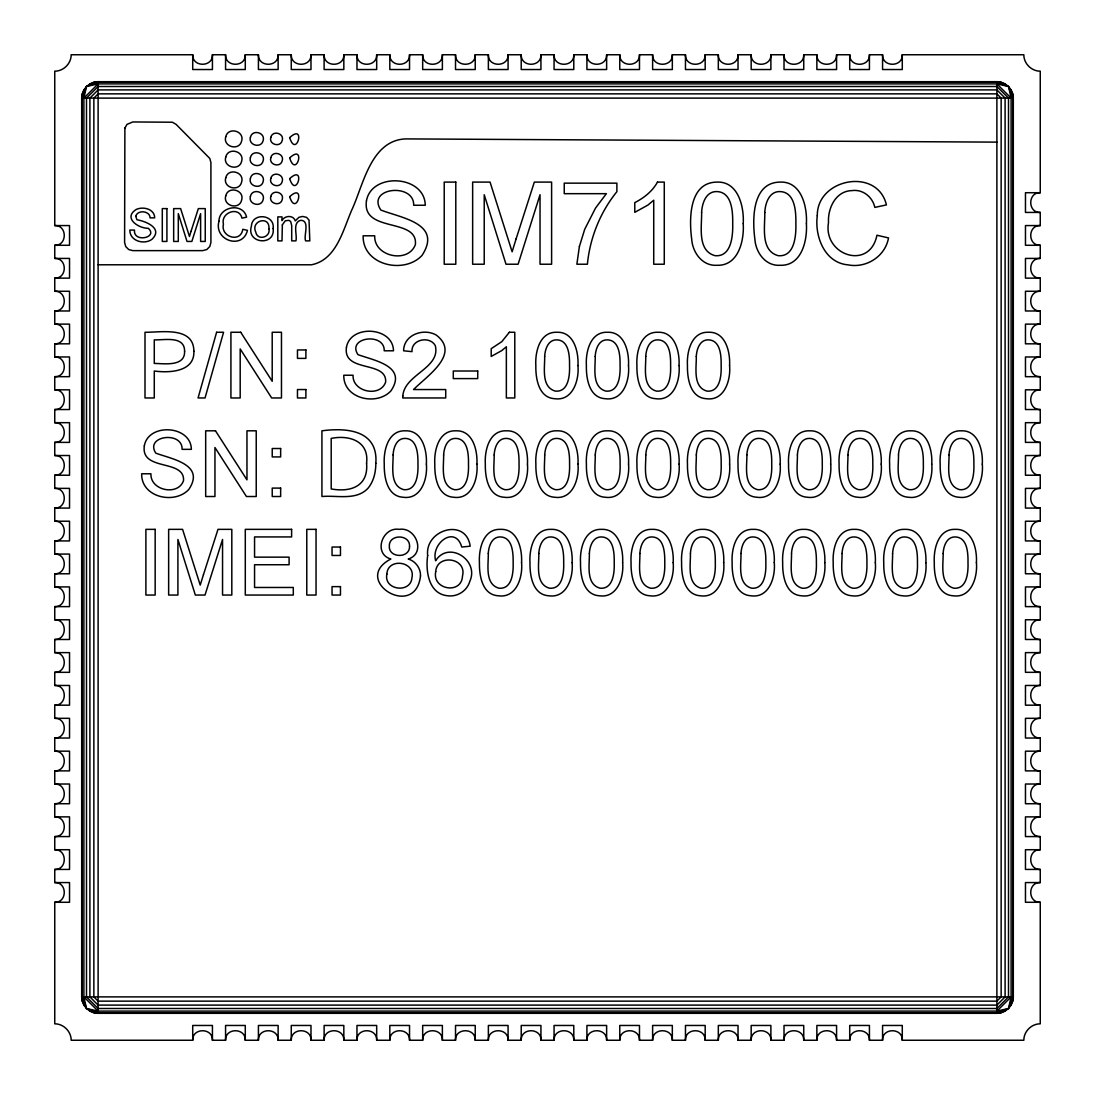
<?xml version="1.0" encoding="UTF-8"?>
<svg xmlns="http://www.w3.org/2000/svg" width="1095" height="1095" viewBox="0 0 1095 1095"><rect width="100%" height="100%" fill="white"/><g stroke="black" fill="none" stroke-linecap="round" stroke-linejoin="round"><path stroke-width="1.5" d="M81.687 98.112C81.632 89.325 89.325 81.632 98.112 81.687L996.888 81.687C1005.675 81.632 1013.368 89.325 1013.313 98.112L1013.313 996.888C1013.368 1005.675 1005.675 1013.368 996.888 1013.313L98.112 1013.313C89.325 1013.368 81.632 1005.675 81.687 996.888L81.687 98.112L1013.313 98.112M212.43 54.75C212.909 67.411 192.241 67.411 192.72 54.75L71.175 54.75C71.23 63.537 63.537 71.23 54.75 71.175L54.75 225.57C67.411 225.091 67.411 245.759 54.75 245.28L54.75 258.42C67.411 257.941 67.411 278.609 54.75 278.13L54.75 291.27C67.411 290.791 67.411 311.459 54.75 310.98L54.75 324.12C67.411 323.641 67.411 344.309 54.75 343.83L54.75 356.97C67.411 356.491 67.411 377.159 54.75 376.68L54.75 389.82C67.411 389.341 67.411 410.009 54.75 409.53L54.75 422.67C67.411 422.191 67.411 442.859 54.75 442.38L54.75 455.52C67.411 455.041 67.411 475.709 54.75 475.23L54.75 488.37C67.411 487.891 67.411 508.559 54.75 508.08L54.75 521.22C67.411 520.741 67.411 541.409 54.75 540.93L54.75 554.07C67.411 553.591 67.411 574.259 54.75 573.78L54.75 586.92C67.411 586.441 67.411 607.109 54.75 606.63L54.75 619.77C67.411 619.291 67.411 639.959 54.75 639.48L54.75 652.62C67.411 652.141 67.411 672.809 54.75 672.33L54.75 685.47C67.411 684.991 67.411 705.659 54.75 705.18L54.75 718.32C67.411 717.841 67.411 738.509 54.75 738.03L54.75 751.17C67.411 750.691 67.411 771.359 54.75 770.88L54.75 784.02C67.411 783.541 67.411 804.209 54.75 803.73L54.75 816.87C67.411 816.391 67.411 837.059 54.75 836.58L54.75 849.72C67.411 849.241 67.411 869.909 54.75 869.43L54.75 882.57C67.411 882.091 67.411 902.759 54.75 902.28L54.75 1023.825C63.537 1023.77 71.23 1031.463 71.175 1040.25L192.72 1040.25C192.241 1027.589 212.909 1027.589 212.43 1040.25L225.57 1040.25C225.091 1027.589 245.759 1027.589 245.28 1040.25L258.42 1040.25C257.941 1027.589 278.609 1027.589 278.13 1040.25L291.27 1040.25C290.791 1027.589 311.459 1027.589 310.98 1040.25L324.12 1040.25C323.641 1027.589 344.309 1027.589 343.83 1040.25L356.97 1040.25C356.491 1027.589 377.159 1027.589 376.68 1040.25L389.82 1040.25C389.341 1027.589 410.009 1027.589 409.53 1040.25L422.67 1040.25C422.191 1027.589 442.859 1027.589 442.38 1040.25L455.52 1040.25C455.041 1027.589 475.709 1027.589 475.23 1040.25L488.37 1040.25C487.891 1027.589 508.559 1027.589 508.08 1040.25L521.22 1040.25C520.741 1027.589 541.409 1027.589 540.93 1040.25L554.07 1040.25C553.591 1027.589 574.259 1027.589 573.78 1040.25L586.92 1040.25C586.441 1027.589 607.109 1027.589 606.63 1040.25L619.77 1040.25C619.291 1027.589 639.959 1027.589 639.48 1040.25L652.62 1040.25C652.141 1027.589 672.809 1027.589 672.33 1040.25L685.47 1040.25C684.991 1027.589 705.659 1027.589 705.18 1040.25L718.32 1040.25C717.841 1027.589 738.509 1027.589 738.03 1040.25L751.17 1040.25C750.691 1027.589 771.359 1027.589 770.88 1040.25L784.02 1040.25C783.541 1027.589 804.209 1027.589 803.73 1040.25L816.87 1040.25C816.391 1027.589 837.059 1027.589 836.58 1040.25L849.72 1040.25C849.241 1027.589 869.909 1027.589 869.43 1040.25L882.57 1040.25C882.091 1027.589 902.759 1027.589 902.28 1040.25L1023.825 1040.25C1023.77 1031.463 1031.463 1023.77 1040.25 1023.825L1040.25 902.28C1027.589 902.759 1027.589 882.091 1040.25 882.57L1040.25 869.43C1027.589 869.909 1027.589 849.241 1040.25 849.72L1040.25 836.58C1027.589 837.059 1027.589 816.391 1040.25 816.87L1040.25 803.73C1027.589 804.209 1027.589 783.541 1040.25 784.02L1040.25 770.88C1027.589 771.359 1027.589 750.691 1040.25 751.17L1040.25 738.03C1027.589 738.509 1027.589 717.841 1040.25 718.32L1040.25 705.18C1027.589 705.659 1027.589 684.991 1040.25 685.47L1040.25 672.33C1027.589 672.809 1027.589 652.141 1040.25 652.62L1040.25 639.48C1027.589 639.959 1027.589 619.291 1040.25 619.77L1040.25 606.63C1027.589 607.109 1027.589 586.441 1040.25 586.92L1040.25 573.78C1027.589 574.259 1027.589 553.591 1040.25 554.07L1040.25 540.93C1027.589 541.409 1027.589 520.741 1040.25 521.22L1040.25 508.08C1027.589 508.559 1027.589 487.891 1040.25 488.37L1040.25 475.23C1027.589 475.709 1027.589 455.041 1040.25 455.52L1040.25 442.38C1027.589 442.859 1027.589 422.191 1040.25 422.67L1040.25 409.53C1027.589 410.009 1027.589 389.341 1040.25 389.82L1040.25 376.68C1027.589 377.159 1027.589 356.491 1040.25 356.97L1040.25 343.83C1027.589 344.309 1027.589 323.641 1040.25 324.12L1040.25 310.98C1027.589 311.459 1027.589 290.791 1040.25 291.27L1040.25 278.13C1027.589 278.609 1027.589 257.941 1040.25 258.42L1040.25 245.28C1027.589 245.759 1027.589 225.091 1040.25 225.57L1040.25 212.43C1027.589 212.909 1027.589 192.241 1040.25 192.72L1040.25 71.175C1031.463 71.23 1023.77 63.537 1023.825 54.75L902.28 54.75C902.759 67.411 882.091 67.411 882.57 54.75L869.43 54.75C869.909 67.411 849.241 67.411 849.72 54.75L836.58 54.75C837.059 67.411 816.391 67.411 816.87 54.75L803.73 54.75C804.209 67.411 783.541 67.411 784.02 54.75L770.88 54.75C771.359 67.411 750.691 67.411 751.17 54.75L738.03 54.75C738.509 67.411 717.841 67.411 718.32 54.75L705.18 54.75C705.659 67.411 684.991 67.411 685.47 54.75L672.33 54.75C672.809 67.411 652.141 67.411 652.62 54.75L639.48 54.75C639.959 67.411 619.291 67.411 619.77 54.75L606.63 54.75C607.109 67.411 586.441 67.411 586.92 54.75L573.78 54.75C574.259 67.411 553.591 67.411 554.07 54.75L540.93 54.75C541.409 67.411 520.741 67.411 521.22 54.75L508.08 54.75C508.559 67.411 487.891 67.411 488.37 54.75L475.23 54.75C475.709 67.411 455.041 67.411 455.52 54.75L442.38 54.75C442.859 67.411 422.191 67.411 422.67 54.75L409.53 54.75C410.009 67.411 389.341 67.411 389.82 54.75L376.68 54.75C377.159 67.411 356.491 67.411 356.97 54.75L343.83 54.75C344.309 67.411 323.641 67.411 324.12 54.75L310.98 54.75C311.459 67.411 290.791 67.411 291.27 54.75L278.13 54.75C278.609 67.411 257.941 67.411 258.42 54.75L245.28 54.75C245.759 67.411 225.091 67.411 225.57 54.75L212.43 54.75L212.43 69.532L192.72 69.532L192.72 54.75M83.891 89.9L82.248 98.112L86.491 86.491L98.112 82.248L89.9 83.891M1011.109 1005.101L1012.752 996.888L1008.509 1008.509L996.888 1012.752L1005.101 1011.109M89.9 1011.109L98.112 1012.752L86.491 1008.509L83.891 996.888L83.891 98.112L86.491 86.491L98.112 83.891L996.888 83.891L1008.509 86.491L1012.752 98.112L1011.109 89.9M1005.101 83.891L996.888 82.248L1008.509 86.491L1011.109 98.112L1011.109 996.888L1008.509 1008.509L996.888 1011.109L98.112 1011.109L86.491 1008.509L82.248 996.888L83.891 1005.101M83.891 98.112L98.112 83.891M996.888 1011.109L1011.109 996.888M93.855 82.248L1001.145 82.248M1040.25 192.72L1025.467 192.72L1025.467 212.43L1040.25 212.43M54.75 225.57L69.532 225.57L69.532 245.28L54.75 245.28M1040.25 225.57L1025.467 225.57L1025.467 245.28L1040.25 245.28M54.75 258.42L69.532 258.42L69.532 278.13L54.75 278.13M1040.25 258.42L1025.467 258.42L1025.467 278.13L1040.25 278.13M98.112 264.785L311.445 264.785C336.712 259.871 343.118 229.512 352.001 209.501C363.403 184.822 370.89 140.42 405.561 138.901L996.888 142.131M54.75 291.27L69.532 291.27L69.532 310.98L54.75 310.98M1040.25 291.27L1025.467 291.27L1025.467 310.98L1040.25 310.98M54.75 324.12L69.532 324.12L69.532 343.83L54.75 343.83M1040.25 324.12L1025.467 324.12L1025.467 343.83L1040.25 343.83M54.75 356.97L69.532 356.97L69.532 376.68L54.75 376.68M1040.25 356.97L1025.467 356.97L1025.467 376.68L1040.25 376.68M54.75 389.82L69.532 389.82L69.532 409.53L54.75 409.53M1040.25 389.82L1025.467 389.82L1025.467 409.53L1040.25 409.53M54.75 422.67L69.532 422.67L69.532 442.38L54.75 442.38M1040.25 422.67L1025.467 422.67L1025.467 442.38L1040.25 442.38M54.75 455.52L69.532 455.52L69.532 475.23L54.75 475.23M1040.25 455.52L1025.467 455.52L1025.467 475.23L1040.25 475.23M54.75 488.37L69.532 488.37L69.532 508.08L54.75 508.08M1040.25 488.37L1025.467 488.37L1025.467 508.08L1040.25 508.08M54.75 521.22L69.532 521.22L69.532 540.93L54.75 540.93M1040.25 521.22L1025.467 521.22L1025.467 540.93L1040.25 540.93M54.75 554.07L69.532 554.07L69.532 573.78L54.75 573.78M1040.25 554.07L1025.467 554.07L1025.467 573.78L1040.25 573.78M54.75 586.92L69.532 586.92L69.532 606.63L54.75 606.63M1040.25 586.92L1025.467 586.92L1025.467 606.63L1040.25 606.63M54.75 619.77L69.532 619.77L69.532 639.48L54.75 639.48M1040.25 619.77L1025.467 619.77L1025.467 639.48L1040.25 639.48M54.75 652.62L69.532 652.62L69.532 672.33L54.75 672.33M1040.25 652.62L1025.467 652.62L1025.467 672.33L1040.25 672.33M54.75 685.47L69.532 685.47L69.532 705.18L54.75 705.18M1040.25 685.47L1025.467 685.47L1025.467 705.18L1040.25 705.18M54.75 718.32L69.532 718.32L69.532 738.03L54.75 738.03M1040.25 718.32L1025.467 718.32L1025.467 738.03L1040.25 738.03M54.75 751.17L69.532 751.17L69.532 770.88L54.75 770.88M1040.25 751.17L1025.467 751.17L1025.467 770.88L1040.25 770.88M54.75 784.02L69.532 784.02L69.532 803.73L54.75 803.73M1040.25 784.02L1025.467 784.02L1025.467 803.73L1040.25 803.73M54.75 816.87L69.532 816.87L69.532 836.58L54.75 836.58M1040.25 816.87L1025.467 816.87L1025.467 836.58L1040.25 836.58M54.75 849.72L69.532 849.72L69.532 869.43L54.75 869.43M1040.25 849.72L1025.467 849.72L1025.467 869.43L1040.25 869.43M54.75 882.57L69.532 882.57L69.532 902.28L54.75 902.28M1040.25 882.57L1025.467 882.57L1025.467 902.28L1040.25 902.28M81.687 996.888L1013.313 996.888M93.855 1012.752L1001.145 1012.752M996.888 83.891L1011.109 98.112M83.891 996.888L98.112 1011.109M1012.752 93.855L1012.752 1001.145M996.888 81.687L996.888 1013.313M902.28 54.75L902.28 69.532L882.57 69.532L882.57 54.75M902.28 1040.25L902.28 1025.467L882.57 1025.467L882.57 1040.25M869.43 54.75L869.43 69.532L849.72 69.532L849.72 54.75M869.43 1040.25L869.43 1025.467L849.72 1025.467L849.72 1040.25M836.58 54.75L836.58 69.532L816.87 69.532L816.87 54.75M836.58 1040.25L836.58 1025.467L816.87 1025.467L816.87 1040.25M803.73 54.75L803.73 69.532L784.02 69.532L784.02 54.75M803.73 1040.25L803.73 1025.467L784.02 1025.467L784.02 1040.25M770.88 54.75L770.88 69.532L751.17 69.532L751.17 54.75M770.88 1040.25L770.88 1025.467L751.17 1025.467L751.17 1040.25M738.03 54.75L738.03 69.532L718.32 69.532L718.32 54.75M738.03 1040.25L738.03 1025.467L718.32 1025.467L718.32 1040.25M705.18 54.75L705.18 69.532L685.47 69.532L685.47 54.75M705.18 1040.25L705.18 1025.467L685.47 1025.467L685.47 1040.25M672.33 54.75L672.33 69.532L652.62 69.532L652.62 54.75M672.33 1040.25L672.33 1025.467L652.62 1025.467L652.62 1040.25M639.48 54.75L639.48 69.532L619.77 69.532L619.77 54.75M639.48 1040.25L639.48 1025.467L619.77 1025.467L619.77 1040.25M606.63 54.75L606.63 69.532L586.92 69.532L586.92 54.75M606.63 1040.25L606.63 1025.467L586.92 1025.467L586.92 1040.25M573.78 54.75L573.78 69.532L554.07 69.532L554.07 54.75M573.78 1040.25L573.78 1025.467L554.07 1025.467L554.07 1040.25M540.93 54.75L540.93 69.532L521.22 69.532L521.22 54.75M540.93 1040.25L540.93 1025.467L521.22 1025.467L521.22 1040.25M508.08 54.75L508.08 69.532L488.37 69.532L488.37 54.75M508.08 1040.25L508.08 1025.467L488.37 1025.467L488.37 1040.25M475.23 54.75L475.23 69.532L455.52 69.532L455.52 54.75M475.23 1040.25L475.23 1025.467L455.52 1025.467L455.52 1040.25M442.38 54.75L442.38 69.532L422.67 69.532L422.67 54.75M442.38 1040.25L442.38 1025.467L422.67 1025.467L422.67 1040.25M409.53 54.75L409.53 69.532L389.82 69.532L389.82 54.75M409.53 1040.25L409.53 1025.467L389.82 1025.467L389.82 1040.25M376.68 54.75L376.68 69.532L356.97 69.532L356.97 54.75M376.68 1040.25L376.68 1025.467L356.97 1025.467L356.97 1040.25M343.83 54.75L343.83 69.532L324.12 69.532L324.12 54.75M343.83 1040.25L343.83 1025.467L324.12 1025.467L324.12 1040.25M310.98 54.75L310.98 69.532L291.27 69.532L291.27 54.75M310.98 1040.25L310.98 1025.467L291.27 1025.467L291.27 1040.25M278.13 54.75L278.13 69.532L258.42 69.532L258.42 54.75M278.13 1040.25L278.13 1025.467L258.42 1025.467L258.42 1040.25M245.28 54.75L245.28 69.532L225.57 69.532L225.57 54.75M245.28 1040.25L245.28 1025.467L225.57 1025.467L225.57 1040.25M212.43 1040.25L212.43 1025.467L192.72 1025.467L192.72 1040.25M98.112 81.687L98.112 1013.313M82.248 93.855L82.248 1001.145M402.823 395.993L402.755 397.964L445.72 397.964L445.72 389.546L413.582 389.546C426.461 376.269 461.091 354.123 436.316 335.111C423.751 327.747 403.644 334.632 403.603 350.797L412.021 351.646C411.022 339.245 429.883 335.549 435.304 345.678C440.833 368.317 404.274 374.353 402.823 395.993M273.12 228.54C275.516 246.498 245.937 243.843 251.398 226.2C252.014 212.184 275.228 214.333 273.12 228.54M268.918 228.732C270.93 237.245 257.503 241.228 255.792 232.181C250.29 220.533 270.068 215.167 268.918 228.732M366.565 463.171C368.659 485.879 351.153 492.599 331.196 488.945L331.196 438.397C349.182 434.742 369.343 441.08 366.565 463.171M375.831 463.308C375.818 472.054 373.778 481.17 368.153 488.069C356.587 500.88 336.904 495.118 321.93 496.514L321.93 430.814C346.828 427.529 378.268 430.13 375.831 463.308M386.863 574.122C383.496 590.246 410.693 593.723 411.939 577.79C415.785 561.16 387.616 557.355 386.863 574.122M393.105 454.945C393.338 466.224 389.341 485.674 403.781 489.67C417.113 490.861 418.276 473.601 417.948 464.088C418.057 455.191 417.674 438.78 405.218 438.397C396.527 438.164 393.433 447.882 393.105 454.945M409.544 546.35C409.995 558.601 388.424 558.368 389.327 545.967C389.081 533.84 410.187 534.114 409.544 546.35M435.714 571.699C431.936 589.822 461.707 594.818 462.487 576.011C467.223 557.67 436.85 553.55 435.714 571.699M443.639 454.945C443.886 466.224 439.889 485.674 454.329 489.67C467.647 490.861 468.824 473.601 468.482 464.088C468.605 455.191 468.208 438.78 455.766 438.397C447.061 438.164 443.981 447.882 443.639 454.945M488.288 553.481C488.534 564.746 484.537 584.196 498.978 588.207C512.309 589.397 513.473 572.137 513.144 562.625C513.254 553.728 512.857 537.317 500.415 536.933C491.71 536.687 488.63 546.405 488.288 553.481M494.173 454.945C494.42 466.224 490.423 485.674 504.863 489.67C518.195 490.861 519.358 473.601 519.03 464.088C519.139 455.191 518.743 438.78 506.301 438.397C497.595 438.164 494.516 447.882 494.173 454.945M544.68 356.395C544.927 367.66 540.93 387.11 555.37 391.12C568.702 392.311 569.865 375.051 569.537 365.538C569.646 356.642 569.249 340.23 556.808 339.847C548.102 339.601 545.023 349.332 544.68 356.395M538.822 553.481C539.068 564.746 535.072 584.196 549.512 588.207C562.844 589.397 564.007 572.137 563.679 562.625C563.788 553.728 563.405 537.317 550.949 536.933C542.258 536.687 539.164 546.405 538.822 553.481M544.708 454.945C544.954 466.224 540.957 485.674 555.398 489.67C568.729 490.861 569.893 473.601 569.564 464.088C569.674 455.191 569.29 438.78 556.835 438.397C548.13 438.164 545.05 447.882 544.708 454.945M595.215 356.395C595.461 367.66 591.464 387.11 605.905 391.12C619.236 392.311 620.4 375.051 620.071 365.538C620.181 356.642 619.797 340.23 607.342 339.847C598.636 339.601 595.557 349.332 595.215 356.395M589.37 553.481C589.616 564.746 585.62 584.196 600.06 588.207C613.378 589.397 614.555 572.137 614.213 562.625C614.336 553.728 613.939 537.317 601.497 536.933C592.792 536.687 589.712 546.405 589.37 553.481M595.256 454.945C595.502 466.224 591.492 485.674 605.946 489.67C619.264 490.861 620.441 473.601 620.098 464.088C620.208 455.191 619.825 438.78 607.383 438.397C598.678 438.164 595.584 447.882 595.256 454.945M645.763 356.395C645.995 367.66 641.999 387.11 656.452 391.12C669.77 392.311 670.948 375.051 670.605 365.538C670.715 356.642 670.332 340.23 657.89 339.847C649.184 339.601 646.091 349.332 645.763 356.395M639.904 553.481C640.151 564.746 636.154 584.196 650.594 588.207C663.926 589.397 665.089 572.137 664.761 562.625C664.87 553.728 664.473 537.317 652.031 536.933C643.326 536.687 640.246 546.405 639.904 553.481M645.79 454.945C646.036 466.224 642.04 485.674 656.48 489.67C669.798 490.861 670.975 473.601 670.646 464.088C670.756 455.191 670.359 438.78 657.917 438.397C649.212 438.164 646.132 447.882 645.79 454.945M701.621 212.444C701.922 226.487 696.995 250.7 714.994 255.669C731.569 257.27 732.993 235.48 732.706 223.695C732.842 212.567 732.35 192.049 716.787 191.57C705.837 191.283 702.032 203.574 701.621 212.444M696.297 356.395C696.543 367.66 692.546 387.11 706.987 391.12C720.305 392.311 721.482 375.051 721.153 365.538C721.263 356.642 720.866 340.23 708.424 339.847C699.719 339.601 696.639 349.332 696.297 356.395M690.439 553.481C690.685 564.746 686.688 584.196 701.128 588.207C714.46 589.397 715.624 572.137 715.295 562.625C715.405 553.728 715.021 537.317 702.566 536.933C693.86 536.687 690.781 546.405 690.439 553.481M696.324 454.945C696.571 466.224 692.574 485.674 707.014 489.67C720.346 490.861 721.509 473.601 721.181 464.088C721.29 455.191 720.907 438.78 708.451 438.397C699.746 438.164 696.666 447.882 696.324 454.945M740.986 553.481C741.219 564.746 737.222 584.196 751.676 588.207C764.994 589.397 766.171 572.137 765.829 562.625C765.939 553.728 765.556 537.317 753.114 536.933C744.408 536.687 741.315 546.405 740.986 553.481M746.872 454.945C747.105 466.224 743.108 485.674 757.548 489.67C770.88 490.861 772.057 473.601 771.715 464.088C771.824 455.191 771.441 438.78 758.986 438.397C750.294 438.164 747.201 447.882 746.872 454.945M764.789 212.444C765.104 226.487 760.176 250.7 778.162 255.669C794.751 257.27 796.161 235.48 795.873 223.695C796.01 212.567 795.518 192.049 779.968 191.57C769.005 191.283 765.2 203.574 764.789 212.444M791.521 553.481C791.767 564.746 787.77 584.196 802.211 588.207C815.529 589.397 816.706 572.137 816.377 562.625C816.487 553.728 816.09 537.317 803.648 536.933C794.943 536.687 791.863 546.405 791.521 553.481M797.406 454.945C797.653 466.224 793.656 485.674 808.096 489.67C821.414 490.861 822.591 473.601 822.263 464.088C822.372 455.191 821.975 438.78 809.534 438.397C800.828 438.164 797.749 447.882 797.406 454.945M842.055 553.481C842.301 564.746 838.305 584.196 852.745 588.207C866.077 589.397 867.24 572.137 866.911 562.625C867.021 553.728 866.638 537.317 854.182 536.933C845.477 536.687 842.397 546.405 842.055 553.481M847.941 454.945C848.187 466.224 844.19 485.674 858.631 489.67C871.962 490.861 873.126 473.601 872.797 464.088C872.907 455.191 872.523 438.78 860.068 438.397C851.362 438.164 848.283 447.882 847.941 454.945M892.603 553.481C892.836 564.746 888.839 584.196 903.279 588.207C916.611 589.397 917.788 572.137 917.446 562.625C917.555 553.728 917.172 537.317 904.716 536.933C896.025 536.687 892.931 546.405 892.603 553.481M898.489 454.945C898.721 466.224 894.724 485.674 909.165 489.67C922.496 490.861 923.674 473.601 923.331 464.088C923.441 455.191 923.058 438.78 910.602 438.397C901.91 438.164 898.817 447.882 898.489 454.945M943.137 553.481C943.384 564.746 939.387 584.196 953.827 588.207C967.145 589.397 968.322 572.137 967.994 562.625C968.103 553.728 967.706 537.317 955.264 536.933C946.559 536.687 943.479 546.419 943.137 553.481M949.023 454.945C949.269 466.224 945.272 485.674 959.713 489.67C973.031 490.861 974.208 473.601 973.879 464.088C973.989 455.191 973.592 438.78 961.15 438.397C952.445 438.164 949.365 447.882 949.023 454.945M426.379 464.116C427.748 478.501 421.301 499.867 403.083 497.253C386.918 496.281 383.989 476.845 384.263 464.116C383.401 450.592 388.095 430.143 405.314 430.814C422.451 430.075 427.159 450.675 426.379 464.116M476.914 464.116C478.282 478.501 471.836 499.867 453.617 497.253C437.466 496.281 434.523 476.845 434.797 464.116C433.935 450.592 438.643 430.143 455.849 430.814C472.985 430.075 477.694 450.675 476.914 464.116M521.562 562.652C522.945 577.038 516.484 598.404 498.266 595.789C482.115 594.804 479.172 575.381 479.446 562.652C478.597 549.115 483.292 528.68 500.511 529.35C517.648 528.611 522.356 549.197 521.562 562.652M527.448 464.116C528.817 478.501 522.37 499.867 504.152 497.253C488 496.281 485.058 476.845 485.331 464.116C484.483 450.592 489.178 430.143 506.396 430.814C523.533 430.075 528.242 450.675 527.448 464.116M577.955 365.566C579.323 379.951 572.877 401.317 554.659 398.703C538.507 397.718 535.564 378.295 535.838 365.566C534.99 352.029 539.684 331.593 556.903 332.264C574.04 331.525 578.749 352.111 577.955 365.566M572.11 562.652C573.479 577.038 567.032 598.404 548.814 595.789C532.649 594.804 529.72 575.381 529.994 562.652C529.131 549.115 533.826 528.68 551.045 529.35C568.182 528.611 572.89 549.197 572.11 562.652M577.982 464.116C579.364 478.501 572.918 499.867 554.7 497.253C538.535 496.281 535.606 476.845 535.879 464.116C535.017 450.592 539.712 430.143 556.931 430.814C574.067 430.075 578.776 450.675 577.982 464.116M628.489 365.566C629.871 379.951 623.425 401.317 605.207 398.703C589.042 397.718 586.112 378.295 586.386 365.566C585.524 352.029 590.219 331.593 607.438 332.264C624.574 331.525 629.283 352.111 628.489 365.566M622.644 562.652C624.013 577.038 617.566 598.404 599.348 595.789C583.197 594.804 580.254 575.381 580.528 562.652C579.666 549.115 584.374 528.68 601.579 529.35C618.716 528.611 623.425 549.197 622.644 562.652M628.53 464.116C629.899 478.501 623.452 499.867 605.234 497.253C589.083 496.281 586.14 476.845 586.414 464.116C585.551 450.592 590.26 430.143 607.465 430.814C624.602 430.075 629.31 450.675 628.53 464.116M679.037 365.566C680.406 379.951 673.959 401.317 655.741 398.703C639.589 397.718 636.647 378.295 636.92 365.566C636.058 352.029 640.767 331.593 657.972 332.264C675.109 331.525 679.817 352.111 679.037 365.566M673.179 562.652C674.547 577.038 668.101 598.404 649.882 595.789C633.731 594.804 630.788 575.381 631.062 562.652C630.214 549.115 634.908 528.68 652.127 529.35C669.264 528.611 673.972 549.197 673.179 562.652M679.064 464.116C680.433 478.501 673.986 499.867 655.768 497.253C639.617 496.281 636.674 476.845 636.948 464.116C636.099 450.592 640.794 430.143 658.013 430.814C675.136 430.075 679.858 450.675 679.064 464.116M729.571 365.566C730.94 379.951 724.493 401.317 706.275 398.703C690.124 397.718 687.181 378.295 687.455 365.566C686.606 352.029 691.301 331.593 708.52 332.264C725.643 331.525 730.365 352.111 729.571 365.566M723.713 562.652C725.095 577.038 718.648 598.404 700.43 595.789C684.265 594.804 681.336 575.381 681.61 562.652C680.748 549.115 685.443 528.68 702.661 529.35C719.798 528.611 724.507 549.197 723.713 562.652M729.598 464.116C730.981 478.501 724.534 499.867 706.302 497.253C690.151 496.281 687.222 476.845 687.482 464.116C686.633 450.592 691.328 430.143 708.547 430.814C725.684 430.075 730.392 450.675 729.598 464.116M774.261 562.652C775.63 577.038 769.183 598.404 750.965 595.789C734.813 594.804 731.871 575.381 732.144 562.652C731.282 549.115 735.991 528.68 753.196 529.35C770.332 528.611 775.041 549.197 774.261 562.652M780.146 464.116C781.515 478.501 775.068 499.867 756.85 497.253C740.699 496.281 737.756 476.845 738.03 464.116C737.168 450.592 741.876 430.143 759.081 430.814C776.218 430.075 780.927 450.675 780.146 464.116M824.795 562.652C826.164 577.038 819.717 598.404 801.499 595.789C785.348 594.804 782.405 575.381 782.679 562.652C781.83 549.115 786.525 528.68 803.744 529.35C820.867 528.611 825.589 549.197 824.795 562.652M830.681 464.116C832.049 478.501 825.603 499.867 807.385 497.253C791.233 496.281 788.29 476.845 788.564 464.116C787.702 450.592 792.41 430.143 809.629 430.814C826.752 430.075 831.475 450.675 830.681 464.116M875.329 562.652C876.712 577.038 870.265 598.404 852.033 595.789C835.882 594.804 832.953 575.381 833.213 562.652C832.364 549.115 837.059 528.68 854.278 529.35C871.415 528.611 876.123 549.197 875.329 562.652M881.215 464.116C882.597 478.501 876.151 499.867 857.919 497.253C841.768 496.281 838.838 476.845 839.098 464.116C838.25 450.592 842.945 430.143 860.164 430.814C877.3 430.075 882.009 450.675 881.215 464.116M925.877 562.652C927.246 577.038 920.799 598.404 902.581 595.789C886.43 594.804 883.487 575.381 883.761 562.652C882.898 549.115 887.607 528.68 904.812 529.35C921.949 528.611 926.657 549.197 925.877 562.652M931.763 464.116C933.132 478.501 926.685 499.867 908.467 497.253C892.302 496.281 889.373 476.845 889.646 464.116C888.784 450.592 893.493 430.143 910.698 430.814C927.835 430.075 932.543 450.675 931.763 464.116M976.411 562.652C977.78 577.038 971.333 598.404 953.115 595.789C936.964 594.804 934.021 575.381 934.295 562.652C933.433 549.115 938.141 528.68 955.36 529.35C972.483 528.611 977.205 549.197 976.411 562.652M982.297 464.116C983.666 478.501 977.219 499.867 959.001 497.253C942.85 496.281 939.907 476.845 940.181 464.116C939.318 450.592 944.027 430.143 961.232 430.814C978.369 430.075 983.091 450.675 982.297 464.116M743.231 223.722C744.285 240.654 738.427 266.126 716.91 265.277C702.442 266.236 692.615 252.616 691.712 239.285C689.029 219.178 688.892 182.413 716.91 182.098C738.331 181.168 744.217 206.914 743.231 223.722M806.399 223.722C807.453 240.654 801.608 266.126 780.078 265.277C765.624 266.236 755.783 252.616 754.893 239.285C752.21 219.178 752.06 182.413 780.078 182.098C801.499 181.168 807.385 206.914 806.399 223.722M420.494 575.929C415.306 620.824 350.373 580.021 390.847 559.011C372.889 553.919 382.196 526.517 399.319 529.35C416.086 526.681 426.215 553.605 408.216 559.011C415.566 561.133 420.754 568.291 420.494 575.929M427.666 555.535C425.462 570.823 428.528 593.983 447.663 595.762C457.477 597.131 467.264 590.711 469.878 581.144C479.418 560.216 448.526 540.232 435.646 560.75C430.636 543.366 455.328 524.683 461.762 547.035L470.179 546.2C466.169 517.333 424.614 529.487 427.666 555.535M193.87 351.153C194.8 372.026 169.232 373.066 154.272 371.013L154.272 397.964L145.005 397.964L145.005 332.264C160.773 332.483 193.678 325.981 193.87 351.153M817.294 215.701C814.516 236.26 824.562 262.841 847.982 264.853C866.227 268.508 885.239 256.449 888.524 237.93L876.944 235.233C869.663 271.136 822.728 255.162 828.518 222.504C827.628 208.173 835.841 190.886 851.978 190.598C862.819 189.038 872.592 197.004 874.837 207.407L886.416 204.916C877.478 166.933 816.802 178.43 817.294 215.701M218.959 221.313C213.607 240.448 242.707 250.139 247.443 230.361L242.803 229.279C240.763 243.405 220.232 236.917 223.435 224.188C220.41 212.485 239.107 205.764 241.968 218.151L246.594 217.152C243.076 202.082 218.89 206.449 218.959 221.313M135.794 216.304L136.943 219.766C146.059 221.299 163.401 228.431 151.931 239.34C144.116 245.088 129.607 241.023 129.867 230.073L134.493 230.073C133.152 243.172 158.624 237.588 148.304 228.321C137.929 228.349 122.886 217.741 136.314 209.405C143.212 206.243 154.546 208.94 154.71 217.864L150.083 217.864C150.029 210.623 137.313 209.61 135.794 216.304M144.335 445.829C140.516 471.712 184.918 458.709 183.522 480.609C178.156 496.336 150.111 490.587 150.932 473.779L141.679 473.779C141.077 497.417 174.557 504.863 188.819 489.438C205.545 464.54 171.901 459.106 155.819 453.166C144.362 435.673 182.66 430.65 182.098 449.347L191.365 449.347C191.023 425.147 148.331 422.725 144.335 445.829M346.458 347.279C342.639 373.149 387.041 360.159 385.645 382.046C380.28 397.772 352.234 392.037 353.055 375.229L343.789 375.229C343.2 398.867 376.68 406.313 390.942 390.874C407.668 365.99 374.025 360.556 357.942 354.616C346.485 337.123 384.783 332.1 384.222 350.797L393.488 350.797C393.146 326.597 350.455 324.175 346.458 347.279M366.455 200.878C361.706 233.344 418.057 217.193 415.388 244.555C408.353 263.95 373.737 256.723 374.723 235.795L363.143 235.795C362.363 265.318 404.247 274.681 422.068 255.368C442.722 223.544 401.29 218.028 380.827 210.035C366.004 187.519 414.348 182.359 413.677 205.258L425.257 205.258C424.792 175.008 371.479 171.997 366.455 200.878M184.603 351.413C185.028 367.003 163.99 363.526 154.272 363.43L154.272 339.847C163.949 340.312 184.836 335.316 184.603 351.413M282.346 224.831L282.017 240.873L277.815 240.873L277.815 216.878L282.017 216.878L282.017 220.615C284.44 215.345 293.569 214.825 295.267 220.903L298.962 217.289L302.548 216.454L306.518 217.33L309.023 220.068L309.817 240.873L305.614 240.873C303.37 235.918 310.35 220.601 300.81 220.287C292.036 222.353 297.484 235.083 295.924 240.873L291.708 240.873L291.708 225.57L290.668 221.464L288.806 220.355L285.316 220.766L282.346 224.831M124.885 128.047L124.597 242.419L125.706 246.526L128.704 249.537L132.81 250.632L202.698 250.632L206.804 249.537L209.802 246.526L210.911 242.419L210.911 162.566L209.802 158.46L176.09 124.365L172.408 122.229L132.81 121.956L127.006 124.365L124.885 128.047M225.762 136.779C222.641 146.867 239.285 151.315 241.625 141.022C244.746 130.935 228.102 126.486 225.762 136.779M225.762 157.05C222.641 167.138 239.285 171.587 241.625 161.293C244.746 151.206 228.102 146.757 225.762 157.05M225.762 177.787C222.641 187.875 239.285 192.337 241.625 182.044C244.746 171.956 228.102 167.494 225.762 177.787M225.762 195.841C222.641 205.928 239.285 210.391 241.625 200.098C244.746 190.01 228.102 185.548 225.762 195.841M250.44 137.203C247.949 145.265 261.253 148.838 263.128 140.598C265.62 132.536 252.315 128.964 250.44 137.203M250.44 157.475C247.949 165.537 261.253 169.109 263.128 160.869C265.62 152.807 252.315 149.235 250.44 157.475M250.44 178.211C247.949 186.287 261.253 189.846 263.128 181.619C265.62 173.544 252.315 169.985 250.44 178.211M250.44 196.265C247.949 204.341 261.253 207.899 263.128 199.673C265.62 191.598 252.315 188.025 250.44 196.265M270.821 137.368C268.576 144.636 280.553 147.839 282.236 140.434C284.481 133.166 272.504 129.963 270.821 137.368M270.821 157.639C268.576 164.907 280.553 168.11 282.236 160.705C284.481 153.437 272.504 150.234 270.821 157.639M270.821 178.389C268.576 185.644 280.553 188.86 282.236 181.441C284.481 174.187 272.504 170.971 270.821 178.389M270.821 196.443C268.576 203.697 280.553 206.914 282.236 199.495C284.481 192.241 272.504 189.024 270.821 196.443M289.669 137.628C296.375 159.035 306.176 122.448 289.669 137.628M289.669 157.899C296.375 179.306 306.176 142.72 289.669 157.899M289.669 178.636C296.375 200.043 306.176 163.456 289.669 178.636M289.669 196.689C296.375 218.097 306.176 181.51 289.669 196.689M579.406 246.43L576.873 264.223L587.399 264.223C589.945 237.848 600.183 212.293 616.882 191.68L616.882 183.152L564.24 183.152L564.24 193.678L606.356 193.678L595.584 207.982L584.73 229.252L579.406 246.43M216.605 332.264L198.072 397.964L205.039 397.964L223.572 332.264L216.605 332.264M191.064 231.25L189.462 236.465L180.634 208.597L173.667 208.597L173.667 241.447L178.293 241.447L178.293 213.648L187.012 241.447L191.858 241.447L200.618 213.648L200.618 241.447L205.244 241.447L205.244 208.597L198.346 208.597L191.064 231.25M203.451 574.67L200.221 585.1L182.578 529.35L168.644 529.35L168.644 595.05L177.91 595.05L177.91 539.465L195.334 595.05L205.011 595.05L222.545 539.465L222.545 595.05L231.811 595.05L231.811 529.35L217.987 529.35L203.451 574.67M516.156 238.737L512.118 251.782L490.054 182.098L472.643 182.098L472.643 264.223L484.223 264.223L484.223 194.732L505.999 264.223L518.113 264.223L540.027 194.732L540.027 264.223L551.606 264.223L551.606 182.098L534.333 182.098L516.156 238.737M509.367 332.264L501.825 341.64L491.203 348.689L491.203 356.45L501.729 350.619L506.355 346.773L506.355 397.964L514.787 397.964L514.787 332.264L509.367 332.264M657.479 182.098C652.456 191.269 643.97 197.935 634.785 202.63L634.785 212.334L647.939 205.052L653.729 200.234L653.729 264.223L664.268 264.223L664.268 182.098L657.479 182.098M98.112 86.491L86.491 98.112L86.491 996.888L98.112 1008.509L996.888 1008.509L1008.509 996.888L1008.509 98.112L996.888 86.491L98.112 86.491M98.112 89.9L89.9 98.112L89.9 996.888L98.112 1005.101L996.888 1005.101L1005.101 996.888L1005.101 98.112L996.888 89.9L98.112 89.9M98.112 93.855L93.855 98.112L93.855 996.888L98.112 1001.145L996.888 1001.145L1001.145 996.888L1001.145 98.112L996.888 93.855L98.112 93.855M455.794 182.098L444.214 182.098L444.214 264.223L455.794 264.223L455.794 182.098M166.919 208.597L162.293 208.597L162.293 241.447L166.919 241.447L166.919 208.597M240.722 332.264L230.922 332.264L230.922 397.964L240.188 397.964L240.188 348.935L271.669 397.964L281.47 397.964L281.47 332.264L272.203 332.264L272.203 381.293L240.722 332.264M305.888 349.948L297.47 349.948L297.47 358.38L305.888 358.38L305.888 349.948M477.721 371.013L453.289 371.013L453.289 378.596L477.721 378.596L477.721 371.013M305.888 389.546L297.47 389.546L297.47 397.964L305.888 397.964L305.888 389.546M215.482 430.814L205.682 430.814L205.682 496.514L214.948 496.514L214.948 447.499L246.43 496.514L256.23 496.514L256.23 430.814L246.964 430.814L246.964 479.843L215.482 430.814M280.648 448.512L272.231 448.512L272.231 456.93L280.648 456.93L280.648 448.512M280.648 488.096L272.231 488.096L272.231 496.514L280.648 496.514L280.648 488.096M155.161 529.35L145.895 529.35L145.895 595.05L155.161 595.05L155.161 529.35M291.612 529.35L245.294 529.35L245.294 595.05L293.296 595.05L293.296 587.467L254.56 587.467L254.56 564.733L289.094 564.733L289.094 557.15L254.56 557.15L254.56 536.933L291.612 536.933L291.612 529.35M316.044 529.35L306.778 529.35L306.778 595.05L316.044 595.05L316.044 529.35M340.463 547.035L332.045 547.035L332.045 555.466L340.463 555.466L340.463 547.035M340.463 586.633L332.045 586.633L332.045 595.05L340.463 595.05L340.463 586.633"/></g></svg>
